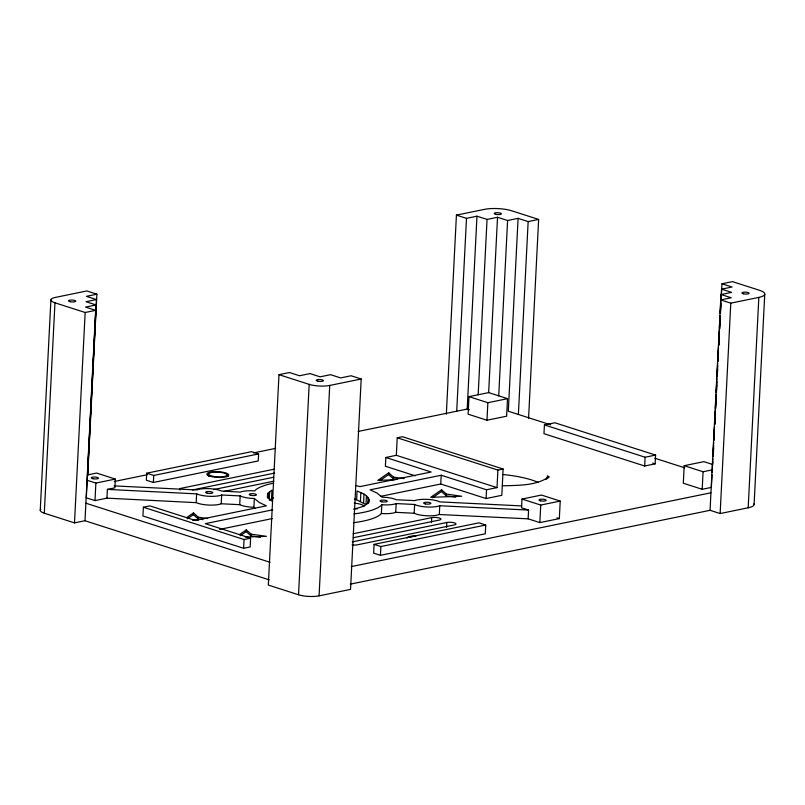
<?xml version="1.0" encoding="UTF-8"?>
<svg xmlns="http://www.w3.org/2000/svg" width="805" height="805" viewBox="0 0 805 805"><rect width="100%" height="100%" fill="white"/><g stroke="black" fill="none" stroke-linecap="round" stroke-linejoin="round"><path stroke-width="1.21" d="M40.25 510.279L50.906 299.883M269.232 579.852L84.988 520.734L74.503 522.888L44.295 513.198L54.961 302.801A14.55 3.814 2.9 0 1 55.374 297.417L86.829 290.957L96.892 294.187L87.695 475.785M74.503 522.888L85.159 312.491L54.961 302.801M84.988 520.734L95.644 310.338L85.582 307.108L96.067 304.954L86.296 497.822L94.98 500.609L106.944 498.154L196.37 502.662A14.55 3.814 2.9 0 0 219.312 504.363L221.224 503.769L239.729 504.675A14.55 3.814 2.9 0 0 252.257 507.2L253.897 507.22L255.165 508.519M96.892 294.187L86.407 296.341L96.479 299.571L87.594 474.91L96.59 473.058L115.336 479.076L114.894 487.85L107.387 489.39L106.944 498.154M94.98 500.609L95.865 483.07L87.182 480.293M107.387 489.39L196.812 493.888A14.55 3.814 2.9 0 0 219.755 495.598L221.667 494.995L240.172 495.91A14.55 3.814 2.9 0 0 252.7 498.436L254.34 498.456L259.351 502.541L266.385 505.822L195.233 520.422L149.921 505.882L143.37 507.231L142.928 515.995L243.613 548.296L250.164 546.957L250.607 538.183L205.305 523.653L272.774 509.807M146.701 473.189L146.339 480.203L153.393 482.467L258.244 460.953L258.596 453.94L251.552 451.675L146.701 473.189L153.745 475.453L258.596 453.94M153.393 482.467L153.745 475.453M202.92 519.628L198.211 518.963L193.381 514.657L193.472 512.906L186.529 517.696M196.179 502.531L196.621 493.767M198.211 518.963L198.292 517.213L193.472 512.906M221.224 503.769L221.667 494.995M239.729 504.675L240.172 495.91M243.613 548.296L244.056 539.531L143.37 507.231M260.468 537.247L251.039 535.919L246.219 531.612L246.31 529.861L239.367 534.651M251.039 535.919L251.13 534.168L246.31 529.861M253.897 507.22L254.34 498.456M267.29 497.249L268.146 493.113L271.949 490.084L271.506 498.859L269.222 500.318M267.894 498.114L268.146 493.113M269.283 499.06L269.665 491.553M278.983 374.677L268.317 585.074L298.524 594.764A14.55 3.814 2.9 0 0 319.082 595.851L350.537 589.391L361.193 378.994L351.121 375.764L340.636 377.917L330.573 374.687L320.088 376.831L310.016 373.601L299.53 375.754L289.468 372.524L278.983 374.677L309.18 384.367A14.55 3.814 2.9 0 0 329.738 385.444L361.193 378.994M298.524 594.764L309.18 384.367M319.082 595.851L329.738 385.444M366.436 495.83L365.983 504.594L356.615 499.794L357.058 491.02C361.526 493.052 368.841 494.974 369.032 500.921C366.436 506.737 358.919 507.573 353.465 509.132M360.429 501.314L360.871 492.549M363.568 502.924L364.011 494.159M367.774 503.789L368.086 497.53M368.771 502.994L368.962 499.231M374.084 544.361L373.641 553.136L380.433 555.309L485.284 533.796L485.727 525.031L478.935 522.848L374.084 544.361L380.876 546.545L485.727 525.031M353.445 522.687A65.497 17.167 2.9 0 0 380.212 514.667L381.369 513.479L381.822 504.715L383.532 504.856A14.55 3.814 2.9 0 0 396.171 503.568L414.625 504.473L416.759 505.339A14.55 3.814 2.9 0 0 439.681 505.751L528.583 510.068L528.13 518.833L539.853 522.596L559.334 518.601L560.22 501.072L541.473 495.055L521.992 499.05L521.549 507.814L528.583 510.068M380.433 555.309L380.876 546.545M396.322 455.318L397.207 437.789L497.893 470.09L497.007 487.629L396.322 455.318L385.837 457.471L385.394 466.236L415.199 475.805M396.996 479.377L393.464 478.884L388.634 474.578L388.724 472.827L377.817 480.354L395.205 479.76M393.464 478.884L393.544 477.134L388.724 472.827M381.369 513.479L383.079 513.62A14.55 3.814 2.9 0 0 395.728 512.332L396.171 503.568M528.13 518.833L439.238 514.516A14.55 3.814 2.9 0 1 416.316 514.103L414.183 513.238L414.625 504.473M431.46 522.656L431.722 517.645A5.454 1.429 2.9 0 1 439.419 518.048A5.454 1.429 2.9 0 1 439.268 520.07L353.335 537.7M439.309 514.476L439.751 505.711M397.207 437.789L402.45 436.713L503.135 469.013L501.807 495.317L486.079 498.547L440.768 484.006L441.21 475.242L370.059 489.843L377.092 493.113L382.103 497.198L383.744 497.228A14.55 3.814 2.9 0 1 396.281 499.754L414.806 500.619A14.55 3.814 2.9 0 1 437.729 501.032L439.852 501.887L521.63 505.902M455.741 497.168L446.322 495.84L441.492 491.533L441.583 489.782L430.675 497.319L461.718 496.242L446.403 494.089L441.583 489.782M446.332 414.243L456.425 215.116L484.469 209.36A19.28 5.051 2.9 0 1 511.698 210.789L538.636 219.433L528.553 418.56M446.322 495.84L446.403 494.089M446.564 527.496L446.815 522.485A5.454 1.429 2.9 0 1 454.523 522.898A5.454 1.429 2.9 0 1 454.372 524.91L357.39 544.814A5.454 1.429 2.9 0 1 352.087 544.904M456.717 411.214L466.487 218.346L456.425 215.116M469.446 409.785L467.202 409.061L476.973 216.193L466.487 218.346M468.983 396.644L468.097 414.173L486.975 420.23L506.637 416.195L507.522 398.666L488.645 392.609L468.983 396.644L487.87 402.701L507.522 398.666M478.16 394.762L487.045 219.423L476.973 216.193M486.975 420.23L487.87 402.701M488.645 392.609L497.53 217.28L487.045 219.423M486.079 498.547L486.522 489.772L441.21 475.242M498.718 395.839L507.593 220.51L497.53 217.28M507.593 220.51L518.078 218.356L508.307 411.224L550.68 424.819M518.38 414.454L528.15 221.586L518.078 218.356M544.422 424.929L543.979 433.694L644.664 466.004L655.149 463.851L655.592 455.087L554.907 422.776L544.422 424.929L645.107 457.23L655.592 455.087M539.853 522.596L540.749 505.067L521.992 499.05M547.642 478.23L547.772 475.775L546.203 479.267L549.181 476.781C535.758 486.079 518.058 485.184 502.411 485.858M644.664 466.004L645.107 457.23M712.797 461.979L712.667 464.485L703.862 461.657L684.2 465.693L683.314 483.231L702.191 489.289L711.368 487.407L712.002 474.88M702.191 489.289L703.077 471.75L684.2 465.693M753.973 503.86A19.28 5.051 2.9 0 1 748.177 507.794L720.133 513.55L710.06 510.32L720.717 299.923L731.202 297.77L721.139 294.539L720.183 313.326M712.123 472.374L712.827 458.598M712.948 456.093L713.653 442.317M713.773 439.812L714.407 427.284M714.538 424.788L715.232 411.003M715.363 408.507L716.058 394.722M716.188 392.226L716.883 378.451M717.014 375.945L717.647 363.417M717.768 360.912L718.473 347.136M718.593 344.631L719.298 330.855M719.418 328.349L720.052 315.832M713.109 455.721L713.622 445.698M713.934 439.439L714.448 429.417M714.699 424.406L715.273 413.136M715.524 408.135L716.027 398.113M716.349 391.854L716.853 381.832M717.114 376.821L717.678 365.55M717.939 360.539L718.442 350.517M718.694 345.516L719.268 334.236M719.519 329.235L720.093 317.955M720.344 312.954L720.857 302.932M720.978 300.426L721.552 289.156L732.037 287.003L721.964 283.773L721.139 300.054M713.21 456.596L713.653 447.832M714.035 440.315L714.417 432.808M714.86 424.034L715.243 416.527M715.625 409.01L716.068 400.246M716.45 392.729L716.832 385.213M717.275 376.448L717.658 368.932M718.03 361.415L718.483 352.65M718.855 345.134L719.237 337.627M719.68 328.863L720.062 321.346M720.505 312.582L720.888 305.065M720.133 513.55L730.789 303.153L720.717 299.923M748.177 507.794L758.833 297.397A19.28 5.051 2.9 0 0 759.387 290.263L732.449 281.619L721.964 283.773M754.094 504.524L764.75 294.127M381.822 504.715L380.654 505.902A65.497 17.167 2.9 0 1 353.888 513.922M187.434 518.772L193.381 514.657M240.272 535.717L246.219 531.612M379.719 480.736L388.634 474.578M432.577 497.701L441.492 491.533M271.506 498.859L273.519 497.963M96.479 299.571L85.994 301.724L96.067 304.954M85.159 312.491L95.644 310.338M528.15 221.586L538.636 219.433M721.139 294.539L731.624 292.386L721.552 289.156M730.789 303.153L758.833 297.397M95.865 483.07L115.336 479.076M114.23 481.501L147.496 474.668M253.444 452.933L275.622 448.375M358.165 431.44L467.202 409.061M274.495 469.134L181.185 488.283A5.454 1.429 2.9 0 0 180.189 489.953M192.425 489.943L274.676 473.068M213.476 489.601L273.63 477.254M223.488 491.523L273.821 481.189M497.893 470.09L503.135 469.013M219.584 529.398L272.332 518.571M380.654 496.343L440.768 484.006M244.056 539.531L250.607 538.183M486.522 489.772L497.007 487.629M353.143 533.765L431.722 517.645M352.288 541.886L446.815 522.485M540.749 505.067L560.22 501.072M703.077 471.75L712.254 469.868M351.211 566.609L710.946 492.781M350.326 584.138L710.06 510.32M192.496 520.1L198.704 519.879M245.334 537.046L266.445 536.321L251.13 534.168M114.129 485.898L196.742 489.953L198.644 489.349A14.55 3.814 2.9 0 1 221.586 491.06L240.272 492.097A14.55 3.814 2.9 0 1 252.921 490.798L254.632 490.949L255.789 489.752A65.497 17.167 2.9 0 1 272.915 483.292M395.728 512.332L414.183 513.238M393.544 477.134L404.15 478.623M198.292 517.213L207.72 518.541M356.082 485.596L359.986 486.612L431.148 472.012L385.837 457.471M654.767 458.216L684.683 467.806M652.775 463.086L655.149 463.851M556.99 517.846L559.334 518.601M354.401 499.08L356.615 499.794M85.873 503.206L270.118 562.323M272.432 501.495L268.357 498.134L267.411 494.743M44.295 513.198A14.55 3.814 2.9 0 1 40.824 509.324M357.47 508.8A10.918 2.858 2.9 0 1 355.669 508.881M354.23 503.185A10.918 2.858 2.9 0 1 363.961 506.546M407.058 538.163A10.918 2.858 2.9 0 1 415.35 535.838M410.188 537.136A9.097 2.385 2.9 0 1 415.783 536.321M207.288 475A10.918 2.858 2.9 0 1 208.435 474.366M227.312 475.353A10.918 2.858 2.9 0 1 228.348 476.097M208.938 476.439A9.097 2.385 2.9 0 1 208.676 475.805M226.587 476.127A9.097 2.385 2.9 0 1 226.849 476.761M503.246 474.548A54.579 14.309 2.9 0 1 538.213 482.437M317.925 381.198A3.643 0.956 2.9 0 0 323.439 380.654A3.643 0.956 2.9 0 0 318.055 379.547A3.643 0.956 2.9 0 0 317.925 381.198M250.929 495.347A3.643 0.956 2.9 0 0 256.443 494.803A3.643 0.956 2.9 0 0 251.059 493.696A3.643 0.956 2.9 0 0 250.929 495.347M381.751 501.767A3.643 0.956 2.9 0 0 387.265 501.233A3.643 0.956 2.9 0 0 381.882 500.126A3.643 0.956 2.9 0 0 381.751 501.767M425.362 503.91A3.643 0.956 2.9 0 0 430.876 503.377A3.643 0.956 2.9 0 0 425.493 502.26A3.643 0.956 2.9 0 0 425.362 503.91M207.318 493.203A3.643 0.956 2.9 0 0 212.832 492.67A3.643 0.956 2.9 0 0 207.449 491.553A3.643 0.956 2.9 0 0 207.318 493.203M540.668 500.851A3.643 0.956 2.9 0 0 546.182 500.318A3.643 0.956 2.9 0 0 540.789 499.211A3.643 0.956 2.9 0 0 540.668 500.851M92.957 478.713A3.643 0.956 2.9 0 0 98.472 478.18A3.643 0.956 2.9 0 0 93.088 477.073A3.643 0.956 2.9 0 0 92.957 478.713M70.236 301.724A3.643 0.956 2.9 0 0 75.751 301.191A3.643 0.956 2.9 0 0 70.367 300.074A3.643 0.956 2.9 0 0 70.236 301.724M212.208 476.721A10.918 2.858 2.9 0 0 228.751 475.101A10.918 2.858 2.9 0 0 212.59 471.78A10.918 2.858 2.9 0 0 212.208 476.721M213.144 476.359A9.097 2.385 2.9 0 0 226.93 475.01A9.097 2.385 2.9 0 0 213.466 472.233A9.097 2.385 2.9 0 0 213.144 476.359M743.609 293.845A3.643 0.956 2.9 0 0 749.123 293.302A3.643 0.956 2.9 0 0 743.74 292.195A3.643 0.956 2.9 0 0 743.609 293.845M495.719 214.321A3.643 0.956 2.9 0 0 501.424 213.899A3.643 0.956 2.9 0 0 496.283 212.701A3.643 0.956 2.9 0 0 495.719 214.321"/></g></svg>
